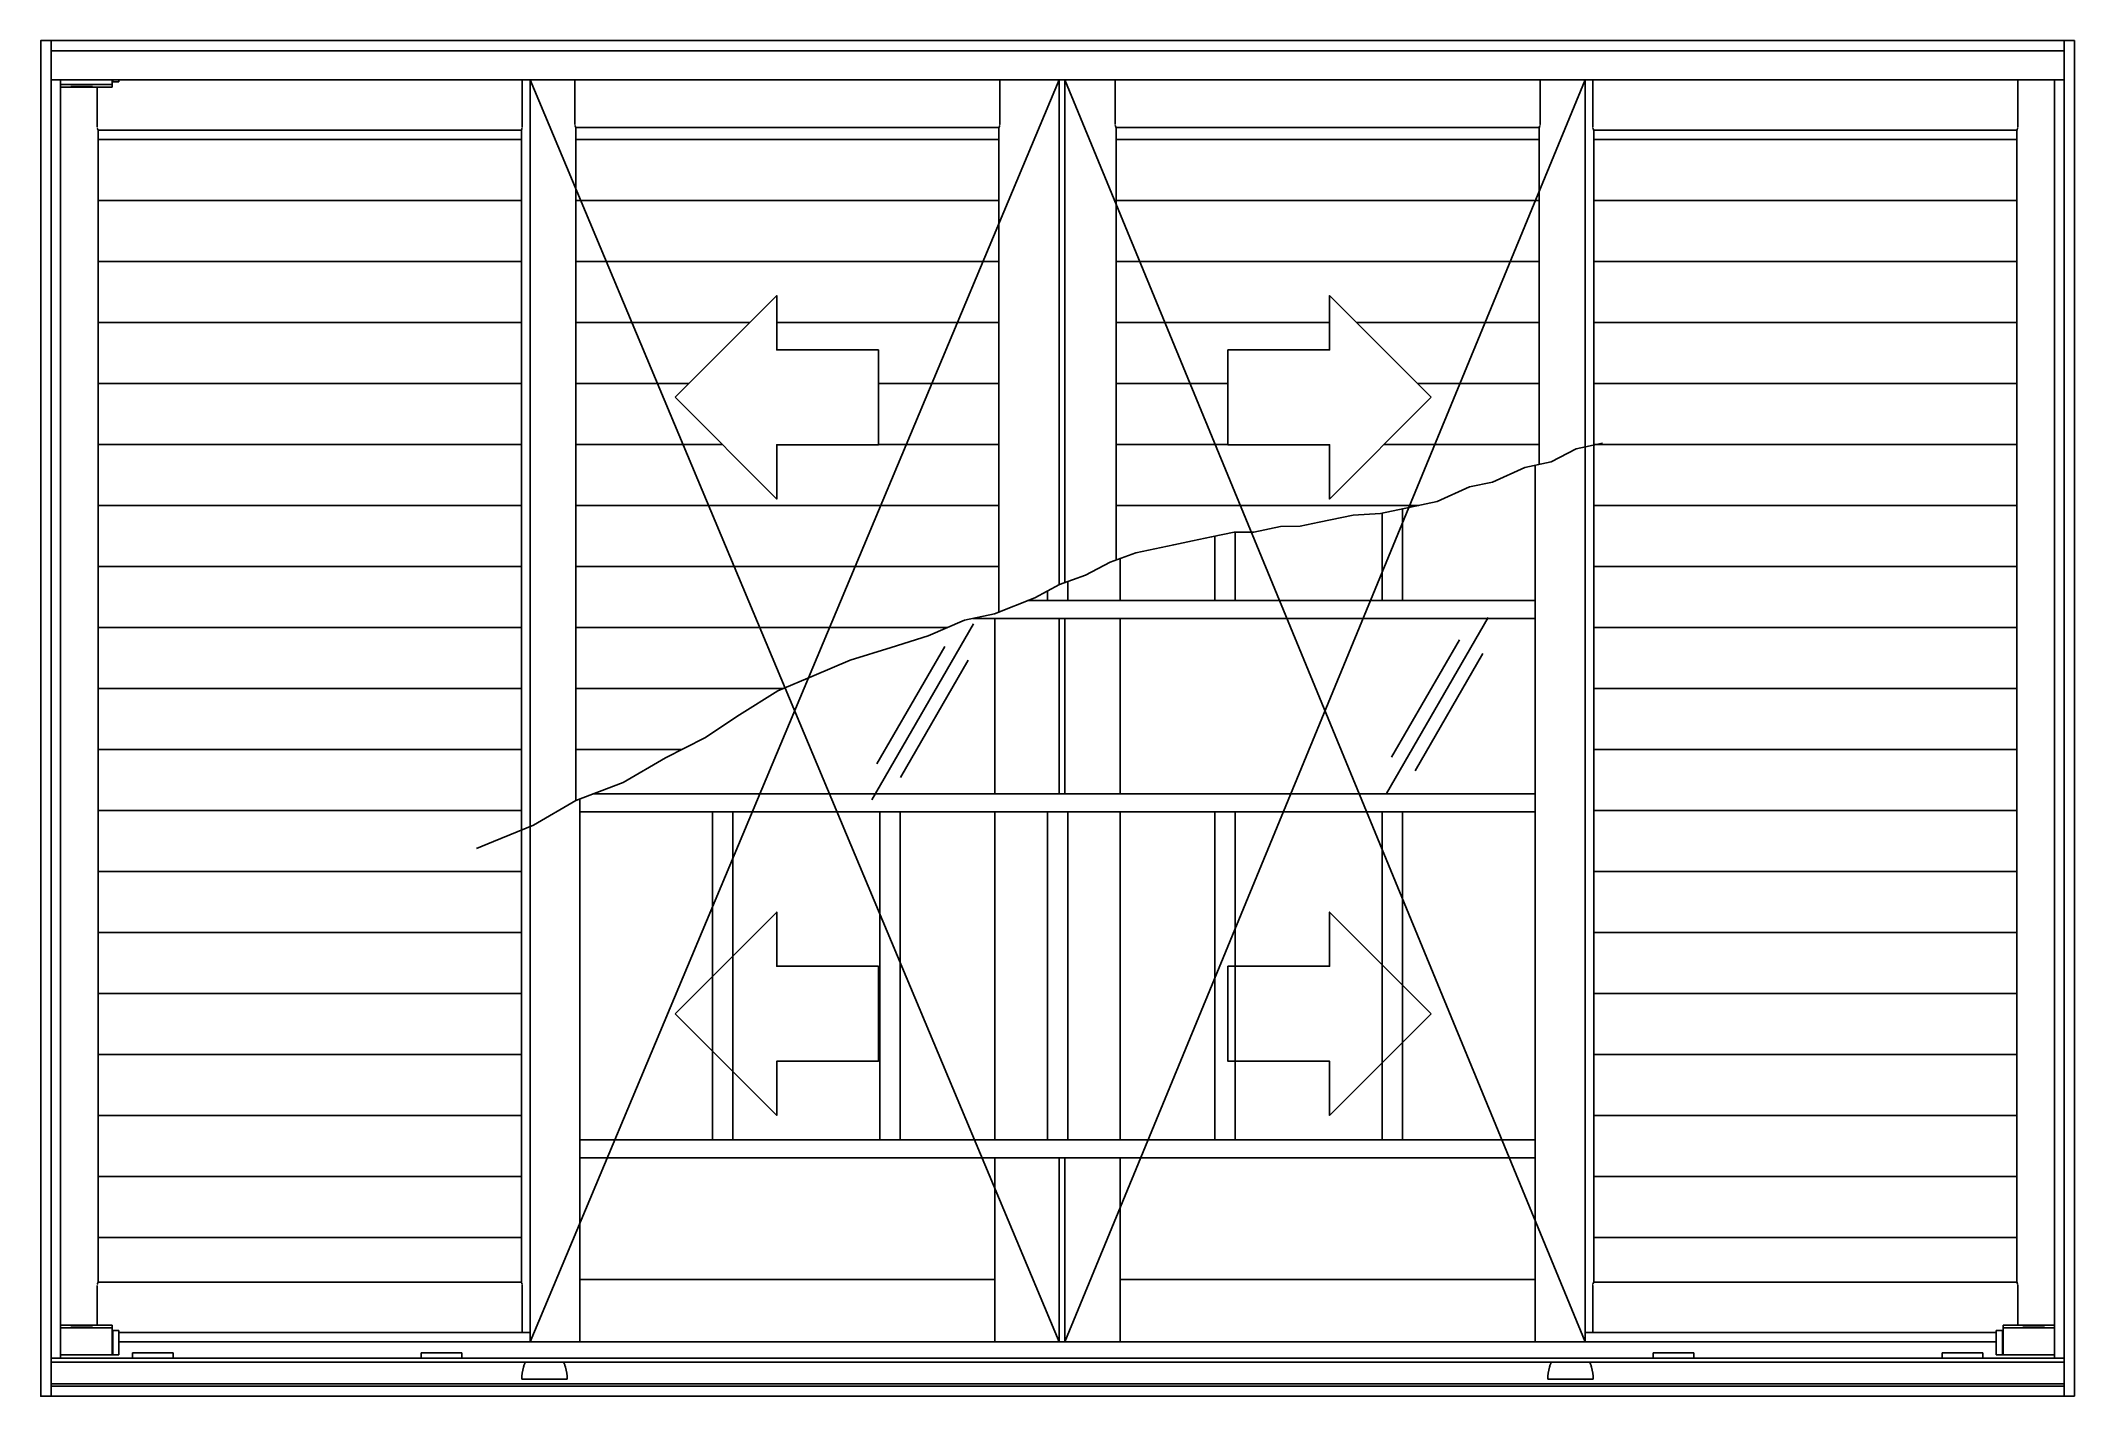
# Model space of a CAD drawing. Header units: millimetres. Extents: x 435.05 to 436.55, y 1056.16 to 1057.16.
import ezdxf

# ---------------------------------------------------------------- set-up
doc = ezdxf.new("R2010")
doc.units = ezdxf.units.MM
doc.header["$LTSCALE"] = 0.5
doc.layers.add('Gravia_Janelas', color=1, linetype='Continuous')

msp = doc.modelspace()

# ---------------------------------------------------------------- linework, layer by layer
at = {"layer": 'Gravia_Janelas'}
for p, q in [((435.0514, 1057.1553), (435.0518, 1057.1553)), ((435.0514, 1057.1553), (435.0514, 1056.1553)), ((435.0586, 1057.1553), (435.0518, 1057.1553)), ((435.0586, 1057.1553), (435.059, 1057.1553)), ((435.059, 1057.1549), (435.059, 1057.1553)), ((435.059, 1057.1553), (436.5438, 1057.1553)), ((436.5438, 1057.1553), (436.5438, 1057.1549)), ((436.5442, 1057.1553), (436.5438, 1057.1553)), ((436.5442, 1057.1553), (436.551, 1057.1553)), ((436.5514, 1057.1553), (436.551, 1057.1553)), ((436.5514, 1057.1553), (436.5514, 1056.1553)), ((435.059, 1057.1549), (435.059, 1057.1481)), ((435.059, 1057.1477), (435.059, 1057.1481)), ((435.059, 1057.1477), (436.5438, 1057.1477)), ((435.059, 1057.1477), (435.059, 1056.1629)), ((436.5438, 1057.1481), (436.5438, 1057.1549)), ((436.5438, 1057.1481), (436.5438, 1057.1477)), ((436.5438, 1057.1477), (436.5438, 1056.1629)), ((435.059, 1057.1263), (436.5438, 1057.1263)), ((435.066, 1057.1263), (435.066, 1056.1834)), ((435.104, 1057.1229), (435.104, 1057.1263)), ((435.1045, 1057.1263), (435.1045, 1057.1249)), ((435.109, 1057.1249), (435.109, 1057.1263)), ((435.4066, 1057.1263), (435.4066, 1057.092)), ((435.4123, 1056.1954), (435.4123, 1057.1263)), ((435.4123, 1057.1263), (435.8026, 1056.1954)), ((435.8026, 1057.1263), (435.4123, 1056.1954)), ((435.4454, 1057.094), (435.4454, 1057.1263)), ((435.7589, 1057.1263), (435.7589, 1057.094)), ((435.8026, 1057.1263), (435.8026, 1056.7539)), ((435.8068, 1057.1263), (435.8068, 1056.7555)), ((435.8068, 1057.1263), (436.1905, 1056.1954)), ((436.1905, 1057.1263), (435.8068, 1056.1954)), ((435.8439, 1057.094), (435.8439, 1057.1263)), ((436.1574, 1057.1263), (436.1574, 1057.094)), ((436.1905, 1057.1263), (436.1905, 1056.1954)), ((436.1962, 1057.1263), (436.1962, 1057.092)), ((436.5097, 1057.1263), (436.5097, 1057.092)), ((436.5368, 1056.1834), (436.5368, 1057.1263)), ((435.066, 1057.1229), (435.104, 1057.1229)), ((435.066, 1057.1209), (435.0735, 1057.1209)), ((435.0735, 1057.1214), (435.0895, 1057.1214)), ((435.0735, 1057.1209), (435.0735, 1057.1214)), ((435.0895, 1057.1214), (435.0735, 1057.1214)), ((435.0735, 1057.1214), (435.0735, 1057.1209)), ((435.0895, 1057.1209), (435.0735, 1057.1209)), ((435.0895, 1057.1214), (435.0895, 1057.1209)), ((435.0895, 1057.1214), (435.0895, 1057.1209)), ((435.0895, 1057.1209), (435.104, 1057.1209)), ((435.0931, 1057.092), (435.0931, 1057.1209)), ((435.104, 1057.1249), (435.1045, 1057.1249)), ((435.104, 1057.1209), (435.104, 1057.1229)), ((435.1045, 1057.1249), (435.107, 1057.1249)), ((435.109, 1057.1249), (435.107, 1057.1249)), ((435.0937, 1057.0892), (435.0938, 1057.0892)), ((435.0938, 1056.2395), (435.0938, 1057.0892)), ((435.0938, 1057.0892), (435.4059, 1057.0892)), ((435.0938, 1057.0825), (435.4059, 1057.0825)), ((435.4059, 1057.0892), (435.4059, 1057.0892)), ((435.4059, 1056.2395), (435.4059, 1057.0892)), ((435.446, 1057.0912), (435.4461, 1057.0912)), ((435.4461, 1056.5949), (435.4461, 1057.0912)), ((435.7582, 1057.0912), (435.4461, 1057.0912)), ((435.4461, 1057.0825), (435.7582, 1057.0825)), ((435.7582, 1057.0912), (435.7582, 1057.0912)), ((435.7582, 1057.0912), (435.7582, 1056.7337)), ((435.8445, 1057.0912), (435.8446, 1057.0912)), ((435.8446, 1057.0912), (435.8446, 1056.7722)), ((436.1567, 1057.0912), (435.8446, 1057.0912)), ((435.8446, 1057.0825), (436.1567, 1057.0825)), ((436.1567, 1057.0912), (436.1567, 1056.8427)), ((436.1567, 1057.0912), (436.1567, 1057.0912)), ((436.1969, 1057.0892), (436.1968, 1057.0892)), ((436.509, 1057.0892), (436.1969, 1057.0892)), ((436.1969, 1056.2395), (436.1969, 1057.0892)), ((436.1969, 1057.0825), (436.509, 1057.0825)), ((436.509, 1056.2395), (436.509, 1057.0892)), ((436.509, 1057.0892), (436.509, 1057.0892)), ((435.0938, 1057.0375), (435.4059, 1057.0375)), ((435.4461, 1057.0375), (435.7582, 1057.0375)), ((435.8446, 1057.0375), (436.1567, 1057.0375)), ((436.1969, 1057.0375), (436.509, 1057.0375)), ((435.0938, 1056.9925), (435.4059, 1056.9925)), ((435.4461, 1056.9925), (435.7582, 1056.9925)), ((435.8446, 1056.9925), (436.1567, 1056.9925)), ((436.1969, 1056.9925), (436.509, 1056.9925)), ((435.0938, 1056.9475), (435.4059, 1056.9475)), ((435.4461, 1056.9475), (435.5745, 1056.9475)), ((435.5943, 1056.9475), (435.7582, 1056.9475)), ((435.8446, 1056.9475), (436.0021, 1056.9475)), ((436.0218, 1056.9475), (436.1567, 1056.9475)), ((436.1969, 1056.9475), (436.509, 1056.9475)), ((435.0938, 1056.9025), (435.4059, 1056.9025)), ((435.4461, 1056.9025), (435.5295, 1056.9025)), ((435.6693, 1056.9025), (435.7582, 1056.9025)), ((435.8446, 1056.9025), (435.9271, 1056.9025)), ((436.0668, 1056.9025), (436.1567, 1056.9025)), ((436.1969, 1056.9025), (436.509, 1056.9025)), ((435.0938, 1056.8575), (435.4059, 1056.8575)), ((435.4461, 1056.8575), (435.554, 1056.8575)), ((435.6693, 1056.8575), (435.7582, 1056.8575)), ((435.8446, 1056.8575), (435.9271, 1056.8575)), ((436.0423, 1056.8575), (436.1567, 1056.8575)), ((436.1969, 1056.8575), (436.509, 1056.8575)), ((436.1537, 1056.8421), (436.1537, 1056.2415)), ((435.0938, 1056.8125), (435.4059, 1056.8125)), ((435.4461, 1056.8125), (435.7582, 1056.8125)), ((435.8446, 1056.8125), (436.068, 1056.8125)), ((436.1969, 1056.8125), (436.509, 1056.8125)), ((436.0409, 1056.7423), (436.0409, 1056.8068)), ((436.0559, 1056.81), (436.0559, 1056.7423)), ((435.9174, 1056.7423), (435.9174, 1056.7897)), ((435.9324, 1056.7927), (435.9324, 1056.7423)), ((435.0938, 1056.7675), (435.4059, 1056.7675)), ((435.4461, 1056.7675), (435.7582, 1056.7675)), ((435.8476, 1056.7733), (435.8476, 1056.7423)), ((436.1969, 1056.7675), (436.509, 1056.7675)), ((435.8089, 1056.7562), (435.8089, 1056.7423)), ((436.1537, 1056.7423), (435.7793, 1056.7423)), ((435.7939, 1056.7423), (435.7939, 1056.7493)), ((435.0938, 1056.7225), (435.4059, 1056.7225)), ((435.4461, 1056.7225), (435.7205, 1056.7225)), ((435.6644, 1056.5952), (435.7394, 1056.7251)), ((436.1537, 1056.7291), (435.7392, 1056.7291)), ((435.7552, 1056.5996), (435.7552, 1056.7291)), ((435.8026, 1056.7291), (435.8026, 1056.6541)), ((435.8068, 1056.7291), (435.8068, 1056.6548)), ((435.8476, 1056.7291), (435.8476, 1056.5996)), ((436.044, 1056.6), (436.119, 1056.7299)), ((436.1969, 1056.7225), (436.509, 1056.7225)), ((435.6682, 1056.6218), (435.7182, 1056.7084)), ((436.0478, 1056.6267), (436.0978, 1056.7133)), ((435.6855, 1056.6118), (435.7355, 1056.6984)), ((436.0651, 1056.6167), (436.1151, 1056.7033)), ((435.0938, 1056.6775), (435.4059, 1056.6775)), ((435.4461, 1056.6775), (435.5995, 1056.6775)), ((436.1969, 1056.6775), (436.509, 1056.6775)), ((435.8026, 1056.5996), (435.8026, 1056.6541)), ((435.8068, 1056.6548), (435.8068, 1056.5996)), ((435.0938, 1056.6325), (435.4059, 1056.6325)), ((435.4461, 1056.6325), (435.5246, 1056.6325)), ((436.1969, 1056.6325), (436.509, 1056.6325)), ((435.0938, 1056.5875), (435.4059, 1056.5875)), ((435.4491, 1056.2415), (435.4491, 1056.596)), ((435.4491, 1056.5864), (436.1537, 1056.5864)), ((435.4587, 1056.5996), (436.1537, 1056.5996)), ((435.5469, 1056.3444), (435.5469, 1056.5864)), ((435.5619, 1056.5864), (435.5619, 1056.3444)), ((435.6704, 1056.3444), (435.6704, 1056.5864)), ((435.6854, 1056.5864), (435.6854, 1056.3444)), ((435.7552, 1056.3444), (435.7552, 1056.5864)), ((435.7939, 1056.3444), (435.7939, 1056.5864)), ((435.8089, 1056.5864), (435.8089, 1056.3444)), ((435.8476, 1056.5864), (435.8476, 1056.3444)), ((435.9174, 1056.3444), (435.9174, 1056.5864)), ((435.9324, 1056.5864), (435.9324, 1056.3444)), ((436.0409, 1056.3444), (436.0409, 1056.5864)), ((436.0559, 1056.5864), (436.0559, 1056.3444)), ((436.1969, 1056.5875), (436.509, 1056.5875)), ((435.0938, 1056.5425), (435.4059, 1056.5425)), ((436.1969, 1056.5425), (436.509, 1056.5425)), ((435.0938, 1056.4975), (435.4059, 1056.4975)), ((436.1969, 1056.4975), (436.509, 1056.4975)), ((435.0938, 1056.4525), (435.4059, 1056.4525)), ((436.1969, 1056.4525), (436.509, 1056.4525)), ((435.0938, 1056.4075), (435.4059, 1056.4075)), ((436.1969, 1056.4075), (436.509, 1056.4075)), ((435.0938, 1056.3625), (435.4059, 1056.3625)), ((436.1969, 1056.3625), (436.509, 1056.3625)), ((436.1537, 1056.3444), (435.4491, 1056.3444)), ((436.1537, 1056.3312), (435.4491, 1056.3312)), ((435.7552, 1056.2415), (435.7552, 1056.3312)), ((435.8026, 1056.1954), (435.8026, 1056.3312)), ((435.8068, 1056.3312), (435.8068, 1056.1954)), ((435.8476, 1056.3312), (435.8476, 1056.2415)), ((435.0938, 1056.3175), (435.4059, 1056.3175)), ((436.1969, 1056.3175), (436.509, 1056.3175)), ((435.0938, 1056.2725), (435.4059, 1056.2725)), ((436.1969, 1056.2725), (436.509, 1056.2725)), ((435.4491, 1056.2412), (435.4491, 1056.2415)), ((435.4491, 1056.2415), (435.7552, 1056.2415)), ((435.4491, 1056.2412), (435.4491, 1056.2311)), ((435.7552, 1056.2415), (435.7552, 1056.2412)), ((435.7552, 1056.2311), (435.7552, 1056.2412)), ((435.8476, 1056.2412), (435.8476, 1056.2415)), ((435.8476, 1056.2415), (436.1537, 1056.2415)), ((435.8476, 1056.2412), (435.8476, 1056.2311)), ((436.1537, 1056.2415), (436.1537, 1056.2412)), ((436.1537, 1056.2311), (436.1537, 1056.2412)), ((435.0931, 1056.2078), (435.0931, 1056.2367)), ((435.0938, 1056.2395), (435.0937, 1056.2395)), ((435.0938, 1056.2395), (435.4059, 1056.2395)), ((435.4059, 1056.2395), (435.4059, 1056.2395)), ((435.4066, 1056.2367), (435.4066, 1056.2024)), ((435.4491, 1056.2305), (435.4491, 1056.2311)), ((435.4491, 1056.1954), (435.4491, 1056.2305)), ((435.7552, 1056.2311), (435.7552, 1056.2305)), ((435.7552, 1056.1954), (435.7552, 1056.2305)), ((435.8476, 1056.2305), (435.8476, 1056.2311)), ((435.8476, 1056.2305), (435.8476, 1056.1954)), ((436.1537, 1056.2311), (436.1537, 1056.2305)), ((436.1537, 1056.2305), (436.1537, 1056.1954)), ((436.1962, 1056.2367), (436.1962, 1056.2024)), ((436.1968, 1056.2395), (436.1969, 1056.2395)), ((436.509, 1056.2395), (436.1969, 1056.2395)), ((436.509, 1056.2395), (436.509, 1056.2395)), ((436.5097, 1056.2367), (436.5097, 1056.2078)), ((435.0735, 1056.2078), (435.066, 1056.2078)), ((435.104, 1056.2058), (435.066, 1056.2058)), ((435.0735, 1056.2073), (435.0735, 1056.2078)), ((435.0735, 1056.2078), (435.0895, 1056.2078)), ((435.0735, 1056.2073), (435.0735, 1056.2078)), ((435.0895, 1056.2073), (435.0735, 1056.2073)), ((435.0735, 1056.2073), (435.0895, 1056.2073)), ((435.104, 1056.2078), (435.0895, 1056.2078)), ((435.0895, 1056.2078), (435.0895, 1056.2073)), ((435.0895, 1056.2073), (435.0895, 1056.2078)), ((435.104, 1056.2078), (435.104, 1056.2058)), ((435.104, 1056.2058), (435.104, 1056.1858)), ((435.1045, 1056.2038), (435.104, 1056.2038)), ((435.107, 1056.2038), (435.1045, 1056.2038)), ((435.1045, 1056.1858), (435.1045, 1056.2038)), ((435.107, 1056.2038), (435.109, 1056.2038)), ((435.109, 1056.1858), (435.109, 1056.2038)), ((435.109, 1056.2024), (435.4123, 1056.2024)), ((435.4102, 1056.1954), (435.109, 1056.1954)), ((435.4102, 1056.1954), (435.4123, 1056.1954)), ((435.4138, 1056.1954), (435.4123, 1056.1954)), ((435.4138, 1056.1954), (435.4433, 1056.1954)), ((435.4454, 1056.1954), (435.4433, 1056.1954)), ((435.7589, 1056.1954), (435.4454, 1056.1954)), ((435.761, 1056.1954), (435.7589, 1056.1954)), ((435.761, 1056.1954), (435.7931, 1056.1954)), ((435.7931, 1056.1954), (435.7937, 1056.1954)), ((435.796, 1056.1954), (435.7937, 1056.1954)), ((435.796, 1056.1954), (435.8014, 1056.1954)), ((435.8026, 1056.1954), (435.8014, 1056.1954)), ((435.8026, 1056.1954), (435.8064, 1056.1954)), ((435.8064, 1056.1954), (435.8068, 1056.1954)), ((435.8084, 1056.1954), (435.8068, 1056.1954)), ((435.8084, 1056.1954), (435.8418, 1056.1954)), ((435.8439, 1056.1954), (435.8418, 1056.1954)), ((436.1574, 1056.1954), (435.8439, 1056.1954)), ((436.1595, 1056.1954), (436.1574, 1056.1954)), ((436.1595, 1056.1954), (436.1889, 1056.1954)), ((436.1905, 1056.1954), (436.1889, 1056.1954)), ((436.1905, 1056.2024), (436.4938, 1056.2024)), ((436.1905, 1056.1954), (436.1926, 1056.1954)), ((436.4938, 1056.1954), (436.1926, 1056.1954)), ((436.4938, 1056.2038), (436.4938, 1056.1858)), ((436.4938, 1056.2038), (436.4958, 1056.2038)), ((436.4983, 1056.2038), (436.4958, 1056.2038)), ((436.4988, 1056.2038), (436.4983, 1056.2038)), ((436.4983, 1056.1858), (436.4983, 1056.2038)), ((436.4988, 1056.2078), (436.4988, 1056.2058)), ((436.5133, 1056.2078), (436.4988, 1056.2078)), ((436.4988, 1056.2058), (436.4988, 1056.1858)), ((436.5368, 1056.2058), (436.4988, 1056.2058)), ((436.5133, 1056.2073), (436.5133, 1056.2078)), ((436.5133, 1056.2078), (436.5293, 1056.2078)), ((436.5133, 1056.2073), (436.5133, 1056.2078)), ((436.5293, 1056.2073), (436.5133, 1056.2073)), ((436.5133, 1056.2073), (436.5293, 1056.2073)), ((436.5368, 1056.2078), (436.5293, 1056.2078)), ((436.5293, 1056.2078), (436.5293, 1056.2073)), ((436.5293, 1056.2073), (436.5293, 1056.2078)), ((435.059, 1056.1834), (435.0594, 1056.1834)), ((435.059, 1056.1804), (436.5438, 1056.1804)), ((435.0594, 1056.1834), (435.0654, 1056.1834)), ((435.066, 1056.1834), (435.0654, 1056.1834)), ((435.104, 1056.1858), (435.066, 1056.1858)), ((436.5368, 1056.1834), (435.066, 1056.1834)), ((435.104, 1056.1858), (435.1045, 1056.1858)), ((435.1045, 1056.1858), (435.107, 1056.1858)), ((435.109, 1056.1858), (435.107, 1056.1858)), ((435.119, 1056.1838), (435.119, 1056.1874)), ((435.119, 1056.1874), (435.149, 1056.1874)), ((435.119, 1056.1834), (435.119, 1056.1838)), ((435.149, 1056.1874), (435.149, 1056.1838)), ((435.149, 1056.1838), (435.149, 1056.1834)), ((435.332, 1056.1838), (435.332, 1056.1874)), ((435.332, 1056.1874), (435.362, 1056.1874)), ((435.332, 1056.1834), (435.332, 1056.1838)), ((435.362, 1056.1874), (435.362, 1056.1838)), ((435.362, 1056.1838), (435.362, 1056.1834)), ((436.2408, 1056.1838), (436.2408, 1056.1874)), ((436.2408, 1056.1874), (436.2708, 1056.1874)), ((436.2408, 1056.1834), (436.2408, 1056.1838)), ((436.2708, 1056.1874), (436.2708, 1056.1838)), ((436.2708, 1056.1838), (436.2708, 1056.1834)), ((436.4538, 1056.1838), (436.4538, 1056.1874)), ((436.4538, 1056.1874), (436.4838, 1056.1874)), ((436.4538, 1056.1834), (436.4538, 1056.1838)), ((436.4838, 1056.1874), (436.4838, 1056.1838)), ((436.4838, 1056.1838), (436.4838, 1056.1834)), ((436.4958, 1056.1858), (436.4938, 1056.1858)), ((436.4958, 1056.1858), (436.4983, 1056.1858)), ((436.4983, 1056.1858), (436.4988, 1056.1858)), ((436.5368, 1056.1858), (436.4988, 1056.1858)), ((436.5368, 1056.1834), (436.5374, 1056.1834)), ((436.5434, 1056.1834), (436.5374, 1056.1834)), ((436.5438, 1056.1834), (436.5434, 1056.1834)), ((435.4076, 1056.1679), (435.4062, 1056.1679)), ((435.4076, 1056.1679), (435.4088, 1056.1679)), ((435.4372, 1056.1679), (435.4088, 1056.1679)), ((435.4372, 1056.1679), (435.4384, 1056.1679)), ((435.4397, 1056.1679), (435.4384, 1056.1679)), ((436.1644, 1056.1679), (436.163, 1056.1679)), ((436.1644, 1056.1679), (436.1656, 1056.1679)), ((436.194, 1056.1679), (436.1656, 1056.1679)), ((436.194, 1056.1679), (436.1952, 1056.1679)), ((436.1965, 1056.1679), (436.1952, 1056.1679)), ((435.0518, 1056.1553), (435.0514, 1056.1553)), ((435.0518, 1056.1553), (435.0586, 1056.1553)), ((435.059, 1056.1553), (435.0586, 1056.1553)), ((436.5438, 1056.1644), (435.059, 1056.1644)), ((435.059, 1056.1625), (435.059, 1056.1629)), ((436.5438, 1056.1629), (435.059, 1056.1629)), ((435.059, 1056.1625), (435.059, 1056.1557)), ((435.059, 1056.1553), (435.059, 1056.1557)), ((436.5438, 1056.1553), (435.059, 1056.1553)), ((436.5438, 1056.1629), (436.5438, 1056.1625)), ((436.5438, 1056.1557), (436.5438, 1056.1625)), ((436.5438, 1056.1557), (436.5438, 1056.1553)), ((436.5438, 1056.1553), (436.5442, 1056.1553)), ((436.551, 1056.1553), (436.5442, 1056.1553)), ((436.551, 1056.1553), (436.5514, 1056.1553))]:
    msp.add_line(p, q, dxfattribs=at)
at = {"layer": 'Gravia_Janelas', "color": 2}
msp.add_lwpolyline([(436.5514, 1056.1553), (435.0514, 1056.1553), (435.0514, 1057.1553), (436.5514, 1057.1553)], close=True, dxfattribs=at)
at = {"layer": 'Gravia_Janelas', "flags": 128}
for points in [[(435.0931, 1057.0915), (435.0931, 1057.0916), (435.0931, 1057.0916), (435.0931, 1057.0916), (435.0931, 1057.0916), (435.0931, 1057.0916), (435.0931, 1057.0917), (435.0931, 1057.0917), (435.0931, 1057.0917), (435.0931, 1057.0917), (435.0931, 1057.0917), (435.0931, 1057.0917), (435.0931, 1057.0918), (435.0931, 1057.0918), (435.0931, 1057.0918), (435.0931, 1057.0918), (435.0931, 1057.0918), (435.0931, 1057.0919), (435.0931, 1057.0919), (435.0931, 1057.0919), (435.0931, 1057.0919), (435.0931, 1057.0919), (435.0931, 1057.092), (435.0931, 1057.092), (435.0931, 1057.092)], [(435.0934, 1057.0902), (435.0934, 1057.0902), (435.0934, 1057.0902), (435.0933, 1057.0902), (435.0933, 1057.0903), (435.0933, 1057.0903), (435.0933, 1057.0903), (435.0933, 1057.0903), (435.0933, 1057.0903), (435.0933, 1057.0904), (435.0933, 1057.0904), (435.0933, 1057.0904), (435.0933, 1057.0904), (435.0932, 1057.0904), (435.0932, 1057.0905), (435.0932, 1057.0905), (435.0932, 1057.0905), (435.0932, 1057.0905), (435.0932, 1057.0905), (435.0932, 1057.0906), (435.0932, 1057.0906), (435.0931, 1057.0906), (435.0931, 1057.0906), (435.0931, 1057.0906), (435.0931, 1057.0906)], [(435.0937, 1057.0892), (435.0937, 1057.0892), (435.0937, 1057.0892), (435.0937, 1057.0893), (435.0937, 1057.0893), (435.0937, 1057.0893), (435.0936, 1057.0894), (435.0936, 1057.0894), (435.0936, 1057.0895), (435.0936, 1057.0895), (435.0936, 1057.0895), (435.0936, 1057.0896), (435.0936, 1057.0896), (435.0935, 1057.0897), (435.0935, 1057.0897), (435.0935, 1057.0897), (435.0935, 1057.0898), (435.0935, 1057.0898), (435.0935, 1057.0899), (435.0935, 1057.0899), (435.0934, 1057.09), (435.0934, 1057.09), (435.0934, 1057.0901), (435.0934, 1057.0901), (435.0934, 1057.0902)], [(435.4063, 1057.0902), (435.4062, 1057.0901), (435.4062, 1057.0901), (435.4062, 1057.09), (435.4062, 1057.09), (435.4062, 1057.0899), (435.4062, 1057.0899), (435.4062, 1057.0898), (435.4061, 1057.0898), (435.4061, 1057.0897), (435.4061, 1057.0897), (435.4061, 1057.0897), (435.4061, 1057.0896), (435.4061, 1057.0896), (435.406, 1057.0895), (435.406, 1057.0895), (435.406, 1057.0895), (435.406, 1057.0894), (435.406, 1057.0894), (435.406, 1057.0893), (435.406, 1057.0893), (435.406, 1057.0893), (435.4059, 1057.0892), (435.4059, 1057.0892), (435.4059, 1057.0892)], [(435.4065, 1057.0906), (435.4065, 1057.0906), (435.4065, 1057.0906), (435.4065, 1057.0906), (435.4065, 1057.0906), (435.4065, 1057.0906), (435.4064, 1057.0905), (435.4064, 1057.0905), (435.4064, 1057.0905), (435.4064, 1057.0905), (435.4064, 1057.0905), (435.4064, 1057.0904), (435.4064, 1057.0904), (435.4064, 1057.0904), (435.4064, 1057.0904), (435.4063, 1057.0904), (435.4063, 1057.0903), (435.4063, 1057.0903), (435.4063, 1057.0903), (435.4063, 1057.0903), (435.4063, 1057.0903), (435.4063, 1057.0902), (435.4063, 1057.0902), (435.4063, 1057.0902), (435.4063, 1057.0902)], [(435.4066, 1057.092), (435.4066, 1057.092), (435.4066, 1057.092), (435.4066, 1057.0919), (435.4066, 1057.0919), (435.4066, 1057.0919), (435.4066, 1057.0919), (435.4066, 1057.0919), (435.4066, 1057.0918), (435.4066, 1057.0918), (435.4066, 1057.0918), (435.4066, 1057.0918), (435.4066, 1057.0918), (435.4066, 1057.0917), (435.4066, 1057.0917), (435.4066, 1057.0917), (435.4066, 1057.0917), (435.4066, 1057.0917), (435.4066, 1057.0917), (435.4066, 1057.0916), (435.4066, 1057.0916), (435.4065, 1057.0916), (435.4065, 1057.0916), (435.4065, 1057.0916), (435.4065, 1057.0915)], [(435.4454, 1057.0935), (435.4454, 1057.0936), (435.4454, 1057.0936), (435.4454, 1057.0936), (435.4454, 1057.0936), (435.4454, 1057.0936), (435.4454, 1057.0937), (435.4454, 1057.0937), (435.4454, 1057.0937), (435.4454, 1057.0937), (435.4454, 1057.0937), (435.4454, 1057.0937), (435.4454, 1057.0938), (435.4454, 1057.0938), (435.4454, 1057.0938), (435.4454, 1057.0938), (435.4454, 1057.0938), (435.4454, 1057.0939), (435.4454, 1057.0939), (435.4454, 1057.0939), (435.4454, 1057.0939), (435.4454, 1057.0939), (435.4454, 1057.094), (435.4454, 1057.094), (435.4454, 1057.094)], [(435.4457, 1057.0922), (435.4457, 1057.0922), (435.4457, 1057.0922), (435.4456, 1057.0922), (435.4456, 1057.0923), (435.4456, 1057.0923), (435.4456, 1057.0923), (435.4456, 1057.0923), (435.4456, 1057.0923), (435.4456, 1057.0924), (435.4456, 1057.0924), (435.4456, 1057.0924), (435.4456, 1057.0924), (435.4455, 1057.0924), (435.4455, 1057.0925), (435.4455, 1057.0925), (435.4455, 1057.0925), (435.4455, 1057.0925), (435.4455, 1057.0925), (435.4455, 1057.0926), (435.4455, 1057.0926), (435.4454, 1057.0926), (435.4454, 1057.0926), (435.4454, 1057.0926), (435.4454, 1057.0926)], [(435.446, 1057.0912), (435.446, 1057.0912), (435.446, 1057.0912), (435.446, 1057.0913), (435.446, 1057.0913), (435.446, 1057.0913), (435.4459, 1057.0914), (435.4459, 1057.0914), (435.4459, 1057.0915), (435.4459, 1057.0915), (435.4459, 1057.0915), (435.4459, 1057.0916), (435.4459, 1057.0916), (435.4458, 1057.0917), (435.4458, 1057.0917), (435.4458, 1057.0917), (435.4458, 1057.0918), (435.4458, 1057.0918), (435.4458, 1057.0919), (435.4458, 1057.0919), (435.4457, 1057.092), (435.4457, 1057.092), (435.4457, 1057.0921), (435.4457, 1057.0921), (435.4457, 1057.0922)], [(435.7586, 1057.0922), (435.7585, 1057.0921), (435.7585, 1057.0921), (435.7585, 1057.092), (435.7585, 1057.092), (435.7585, 1057.0919), (435.7585, 1057.0919), (435.7585, 1057.0918), (435.7584, 1057.0918), (435.7584, 1057.0917), (435.7584, 1057.0917), (435.7584, 1057.0917), (435.7584, 1057.0916), (435.7584, 1057.0916), (435.7583, 1057.0915), (435.7583, 1057.0915), (435.7583, 1057.0915), (435.7583, 1057.0914), (435.7583, 1057.0914), (435.7583, 1057.0913), (435.7583, 1057.0913), (435.7583, 1057.0913), (435.7582, 1057.0912), (435.7582, 1057.0912), (435.7582, 1057.0912)], [(435.7588, 1057.0926), (435.7588, 1057.0926), (435.7588, 1057.0926), (435.7588, 1057.0926), (435.7588, 1057.0926), (435.7588, 1057.0926), (435.7587, 1057.0925), (435.7587, 1057.0925), (435.7587, 1057.0925), (435.7587, 1057.0925), (435.7587, 1057.0925), (435.7587, 1057.0924), (435.7587, 1057.0924), (435.7587, 1057.0924), (435.7587, 1057.0924), (435.7586, 1057.0924), (435.7586, 1057.0923), (435.7586, 1057.0923), (435.7586, 1057.0923), (435.7586, 1057.0923), (435.7586, 1057.0923), (435.7586, 1057.0922), (435.7586, 1057.0922), (435.7586, 1057.0922), (435.7586, 1057.0922)], [(435.7589, 1057.094), (435.7589, 1057.094), (435.7589, 1057.094), (435.7589, 1057.0939), (435.7589, 1057.0939), (435.7589, 1057.0939), (435.7589, 1057.0939), (435.7589, 1057.0939), (435.7589, 1057.0938), (435.7589, 1057.0938), (435.7589, 1057.0938), (435.7589, 1057.0938), (435.7589, 1057.0938), (435.7589, 1057.0937), (435.7589, 1057.0937), (435.7589, 1057.0937), (435.7589, 1057.0937), (435.7589, 1057.0937), (435.7589, 1057.0937), (435.7589, 1057.0936), (435.7589, 1057.0936), (435.7588, 1057.0936), (435.7588, 1057.0936), (435.7588, 1057.0936), (435.7588, 1057.0935)], [(435.8439, 1057.0935), (435.8439, 1057.0936), (435.8439, 1057.0936), (435.8439, 1057.0936), (435.8439, 1057.0936), (435.8439, 1057.0936), (435.8439, 1057.0937), (435.8439, 1057.0937), (435.8439, 1057.0937), (435.8439, 1057.0937), (435.8439, 1057.0937), (435.8439, 1057.0937), (435.8439, 1057.0938), (435.8439, 1057.0938), (435.8439, 1057.0938), (435.8439, 1057.0938), (435.8439, 1057.0938), (435.8439, 1057.0939), (435.8439, 1057.0939), (435.8439, 1057.0939), (435.8439, 1057.0939), (435.8439, 1057.0939), (435.8439, 1057.094), (435.8439, 1057.094), (435.8439, 1057.094)], [(435.8442, 1057.0922), (435.8442, 1057.0922), (435.8442, 1057.0922), (435.8441, 1057.0922), (435.8441, 1057.0923), (435.8441, 1057.0923), (435.8441, 1057.0923), (435.8441, 1057.0923), (435.8441, 1057.0923), (435.8441, 1057.0924), (435.8441, 1057.0924), (435.8441, 1057.0924), (435.8441, 1057.0924), (435.8441, 1057.0924), (435.844, 1057.0925), (435.844, 1057.0925), (435.844, 1057.0925), (435.844, 1057.0925), (435.844, 1057.0925), (435.844, 1057.0926), (435.844, 1057.0926), (435.8439, 1057.0926), (435.8439, 1057.0926), (435.8439, 1057.0926), (435.8439, 1057.0926)], [(435.8445, 1057.0912), (435.8445, 1057.0912), (435.8445, 1057.0912), (435.8445, 1057.0913), (435.8445, 1057.0913), (435.8445, 1057.0913), (435.8444, 1057.0914), (435.8444, 1057.0914), (435.8444, 1057.0915), (435.8444, 1057.0915), (435.8444, 1057.0915), (435.8444, 1057.0916), (435.8444, 1057.0916), (435.8443, 1057.0917), (435.8443, 1057.0917), (435.8443, 1057.0917), (435.8443, 1057.0918), (435.8443, 1057.0918), (435.8443, 1057.0919), (435.8443, 1057.0919), (435.8442, 1057.092), (435.8442, 1057.092), (435.8442, 1057.0921), (435.8442, 1057.0921), (435.8442, 1057.0922)], [(436.1571, 1057.0922), (436.157, 1057.0921), (436.157, 1057.0921), (436.157, 1057.092), (436.157, 1057.092), (436.157, 1057.0919), (436.157, 1057.0919), (436.157, 1057.0918), (436.1569, 1057.0918), (436.1569, 1057.0917), (436.1569, 1057.0917), (436.1569, 1057.0917), (436.1569, 1057.0916), (436.1569, 1057.0916), (436.1568, 1057.0915), (436.1568, 1057.0915), (436.1568, 1057.0915), (436.1568, 1057.0914), (436.1568, 1057.0914), (436.1568, 1057.0913), (436.1568, 1057.0913), (436.1568, 1057.0913), (436.1567, 1057.0912), (436.1567, 1057.0912), (436.1567, 1057.0912)], [(436.1573, 1057.0926), (436.1573, 1057.0926), (436.1573, 1057.0926), (436.1573, 1057.0926), (436.1573, 1057.0926), (436.1573, 1057.0926), (436.1572, 1057.0925), (436.1572, 1057.0925), (436.1572, 1057.0925), (436.1572, 1057.0925), (436.1572, 1057.0925), (436.1572, 1057.0924), (436.1572, 1057.0924), (436.1572, 1057.0924), (436.1572, 1057.0924), (436.1571, 1057.0924), (436.1571, 1057.0923), (436.1571, 1057.0923), (436.1571, 1057.0923), (436.1571, 1057.0923), (436.1571, 1057.0923), (436.1571, 1057.0922), (436.1571, 1057.0922), (436.1571, 1057.0922), (436.1571, 1057.0922)], [(436.1574, 1057.094), (436.1574, 1057.094), (436.1574, 1057.094), (436.1574, 1057.0939), (436.1574, 1057.0939), (436.1574, 1057.0939), (436.1574, 1057.0939), (436.1574, 1057.0939), (436.1574, 1057.0938), (436.1574, 1057.0938), (436.1574, 1057.0938), (436.1574, 1057.0938), (436.1574, 1057.0938), (436.1574, 1057.0937), (436.1574, 1057.0937), (436.1574, 1057.0937), (436.1574, 1057.0937), (436.1574, 1057.0937), (436.1574, 1057.0937), (436.1574, 1057.0936), (436.1574, 1057.0936), (436.1573, 1057.0936), (436.1573, 1057.0936), (436.1573, 1057.0936), (436.1573, 1057.0935)], [(436.1962, 1057.092), (436.1962, 1057.092), (436.1962, 1057.092), (436.1962, 1057.0919), (436.1962, 1057.0919), (436.1962, 1057.0919), (436.1962, 1057.0919), (436.1962, 1057.0919), (436.1962, 1057.0918), (436.1962, 1057.0918), (436.1962, 1057.0918), (436.1962, 1057.0918), (436.1962, 1057.0918), (436.1962, 1057.0917), (436.1962, 1057.0917), (436.1962, 1057.0917), (436.1962, 1057.0917), (436.1962, 1057.0917), (436.1962, 1057.0917), (436.1962, 1057.0916), (436.1962, 1057.0916), (436.1962, 1057.0916), (436.1962, 1057.0916), (436.1962, 1057.0916), (436.1962, 1057.0915)], [(436.1962, 1057.0906), (436.1962, 1057.0906), (436.1962, 1057.0906), (436.1962, 1057.0906), (436.1963, 1057.0906), (436.1963, 1057.0906), (436.1963, 1057.0905), (436.1963, 1057.0905), (436.1963, 1057.0905), (436.1963, 1057.0905), (436.1963, 1057.0905), (436.1963, 1057.0904), (436.1964, 1057.0904), (436.1964, 1057.0904), (436.1964, 1057.0904), (436.1964, 1057.0904), (436.1964, 1057.0903), (436.1964, 1057.0903), (436.1964, 1057.0903), (436.1964, 1057.0903), (436.1964, 1057.0903), (436.1964, 1057.0902), (436.1965, 1057.0902), (436.1965, 1057.0902), (436.1965, 1057.0902)], [(436.1965, 1057.0902), (436.1965, 1057.0901), (436.1965, 1057.0901), (436.1965, 1057.09), (436.1965, 1057.09), (436.1966, 1057.0899), (436.1966, 1057.0899), (436.1966, 1057.0898), (436.1966, 1057.0898), (436.1966, 1057.0897), (436.1966, 1057.0897), (436.1966, 1057.0897), (436.1967, 1057.0896), (436.1967, 1057.0896), (436.1967, 1057.0895), (436.1967, 1057.0895), (436.1967, 1057.0895), (436.1967, 1057.0894), (436.1967, 1057.0894), (436.1968, 1057.0893), (436.1968, 1057.0893), (436.1968, 1057.0893), (436.1968, 1057.0892), (436.1968, 1057.0892), (436.1968, 1057.0892)], [(436.5094, 1057.0902), (436.5093, 1057.0901), (436.5093, 1057.0901), (436.5093, 1057.09), (436.5093, 1057.09), (436.5093, 1057.0899), (436.5093, 1057.0899), (436.5093, 1057.0898), (436.5092, 1057.0898), (436.5092, 1057.0897), (436.5092, 1057.0897), (436.5092, 1057.0897), (436.5092, 1057.0896), (436.5092, 1057.0896), (436.5091, 1057.0895), (436.5091, 1057.0895), (436.5091, 1057.0895), (436.5091, 1057.0894), (436.5091, 1057.0894), (436.5091, 1057.0893), (436.5091, 1057.0893), (436.5091, 1057.0893), (436.509, 1057.0892), (436.509, 1057.0892), (436.509, 1057.0892)], [(436.5096, 1057.0906), (436.5096, 1057.0906), (436.5096, 1057.0906), (436.5096, 1057.0906), (436.5096, 1057.0906), (436.5096, 1057.0906), (436.5095, 1057.0905), (436.5095, 1057.0905), (436.5095, 1057.0905), (436.5095, 1057.0905), (436.5095, 1057.0905), (436.5095, 1057.0904), (436.5095, 1057.0904), (436.5095, 1057.0904), (436.5095, 1057.0904), (436.5094, 1057.0904), (436.5094, 1057.0903), (436.5094, 1057.0903), (436.5094, 1057.0903), (436.5094, 1057.0903), (436.5094, 1057.0903), (436.5094, 1057.0902), (436.5094, 1057.0902), (436.5094, 1057.0902), (436.5094, 1057.0902)], [(436.5097, 1057.092), (436.5097, 1057.092), (436.5097, 1057.092), (436.5097, 1057.0919), (436.5097, 1057.0919), (436.5097, 1057.0919), (436.5097, 1057.0919), (436.5097, 1057.0919), (436.5097, 1057.0918), (436.5097, 1057.0918), (436.5097, 1057.0918), (436.5097, 1057.0918), (436.5097, 1057.0918), (436.5097, 1057.0917), (436.5097, 1057.0917), (436.5097, 1057.0917), (436.5097, 1057.0917), (436.5097, 1057.0917), (436.5097, 1057.0917), (436.5097, 1057.0916), (436.5097, 1057.0916), (436.5096, 1057.0916), (436.5096, 1057.0916), (436.5096, 1057.0916), (436.5096, 1057.0915)], [(435.0931, 1056.238), (435.0931, 1056.238), (435.0931, 1056.2381), (435.0931, 1056.2381), (435.0932, 1056.2381), (435.0932, 1056.2381), (435.0932, 1056.2381), (435.0932, 1056.2382), (435.0932, 1056.2382), (435.0932, 1056.2382), (435.0932, 1056.2382), (435.0932, 1056.2382), (435.0933, 1056.2383), (435.0933, 1056.2383), (435.0933, 1056.2383), (435.0933, 1056.2383), (435.0933, 1056.2383), (435.0933, 1056.2384), (435.0933, 1056.2384), (435.0933, 1056.2384), (435.0933, 1056.2384), (435.0933, 1056.2384), (435.0934, 1056.2385), (435.0934, 1056.2385), (435.0934, 1056.2385)], [(435.0931, 1056.2367), (435.0931, 1056.2367), (435.0931, 1056.2367), (435.0931, 1056.2367), (435.0931, 1056.2368), (435.0931, 1056.2368), (435.0931, 1056.2368), (435.0931, 1056.2368), (435.0931, 1056.2368), (435.0931, 1056.2369), (435.0931, 1056.2369), (435.0931, 1056.2369), (435.0931, 1056.2369), (435.0931, 1056.2369), (435.0931, 1056.2369), (435.0931, 1056.237), (435.0931, 1056.237), (435.0931, 1056.237), (435.0931, 1056.237), (435.0931, 1056.237), (435.0931, 1056.2371), (435.0931, 1056.2371), (435.0931, 1056.2371), (435.0931, 1056.2371), (435.0931, 1056.2371)], [(435.0934, 1056.2385), (435.0934, 1056.2386), (435.0934, 1056.2386), (435.0934, 1056.2387), (435.0934, 1056.2387), (435.0935, 1056.2388), (435.0935, 1056.2388), (435.0935, 1056.2388), (435.0935, 1056.2389), (435.0935, 1056.2389), (435.0935, 1056.239), (435.0935, 1056.239), (435.0936, 1056.2391), (435.0936, 1056.2391), (435.0936, 1056.2391), (435.0936, 1056.2392), (435.0936, 1056.2392), (435.0936, 1056.2393), (435.0936, 1056.2393), (435.0937, 1056.2393), (435.0937, 1056.2394), (435.0937, 1056.2394), (435.0937, 1056.2394), (435.0937, 1056.2395), (435.0937, 1056.2395)], [(435.4059, 1056.2395), (435.4059, 1056.2395), (435.4059, 1056.2394), (435.406, 1056.2394), (435.406, 1056.2394), (435.406, 1056.2393), (435.406, 1056.2393), (435.406, 1056.2393), (435.406, 1056.2392), (435.406, 1056.2392), (435.406, 1056.2391), (435.4061, 1056.2391), (435.4061, 1056.2391), (435.4061, 1056.239), (435.4061, 1056.239), (435.4061, 1056.2389), (435.4061, 1056.2389), (435.4062, 1056.2388), (435.4062, 1056.2388), (435.4062, 1056.2388), (435.4062, 1056.2387), (435.4062, 1056.2387), (435.4062, 1056.2386), (435.4062, 1056.2386), (435.4063, 1056.2385)], [(435.4063, 1056.2385), (435.4063, 1056.2385), (435.4063, 1056.2385), (435.4063, 1056.2384), (435.4063, 1056.2384), (435.4063, 1056.2384), (435.4063, 1056.2384), (435.4063, 1056.2384), (435.4063, 1056.2383), (435.4063, 1056.2383), (435.4064, 1056.2383), (435.4064, 1056.2383), (435.4064, 1056.2383), (435.4064, 1056.2382), (435.4064, 1056.2382), (435.4064, 1056.2382), (435.4064, 1056.2382), (435.4064, 1056.2382), (435.4064, 1056.2381), (435.4065, 1056.2381), (435.4065, 1056.2381), (435.4065, 1056.2381), (435.4065, 1056.2381), (435.4065, 1056.238), (435.4065, 1056.238)], [(435.4065, 1056.2371), (435.4065, 1056.2371), (435.4065, 1056.2371), (435.4065, 1056.2371), (435.4066, 1056.2371), (435.4066, 1056.237), (435.4066, 1056.237), (435.4066, 1056.237), (435.4066, 1056.237), (435.4066, 1056.237), (435.4066, 1056.2369), (435.4066, 1056.2369), (435.4066, 1056.2369), (435.4066, 1056.2369), (435.4066, 1056.2369), (435.4066, 1056.2369), (435.4066, 1056.2368), (435.4066, 1056.2368), (435.4066, 1056.2368), (435.4066, 1056.2368), (435.4066, 1056.2368), (435.4066, 1056.2367), (435.4066, 1056.2367), (435.4066, 1056.2367), (435.4066, 1056.2367)], [(436.1965, 1056.2385), (436.1965, 1056.2385), (436.1965, 1056.2385), (436.1964, 1056.2384), (436.1964, 1056.2384), (436.1964, 1056.2384), (436.1964, 1056.2384), (436.1964, 1056.2384), (436.1964, 1056.2383), (436.1964, 1056.2383), (436.1964, 1056.2383), (436.1964, 1056.2383), (436.1964, 1056.2383), (436.1963, 1056.2382), (436.1963, 1056.2382), (436.1963, 1056.2382), (436.1963, 1056.2382), (436.1963, 1056.2382), (436.1963, 1056.2381), (436.1963, 1056.2381), (436.1963, 1056.2381), (436.1962, 1056.2381), (436.1962, 1056.2381), (436.1962, 1056.238), (436.1962, 1056.238)], [(436.1962, 1056.2371), (436.1962, 1056.2371), (436.1962, 1056.2371), (436.1962, 1056.2371), (436.1962, 1056.2371), (436.1962, 1056.237), (436.1962, 1056.237), (436.1962, 1056.237), (436.1962, 1056.237), (436.1962, 1056.237), (436.1962, 1056.2369), (436.1962, 1056.2369), (436.1962, 1056.2369), (436.1962, 1056.2369), (436.1962, 1056.2369), (436.1962, 1056.2369), (436.1962, 1056.2368), (436.1962, 1056.2368), (436.1962, 1056.2368), (436.1962, 1056.2368), (436.1962, 1056.2368), (436.1962, 1056.2367), (436.1962, 1056.2367), (436.1962, 1056.2367), (436.1962, 1056.2367)], [(436.1968, 1056.2395), (436.1968, 1056.2395), (436.1968, 1056.2394), (436.1968, 1056.2394), (436.1968, 1056.2394), (436.1968, 1056.2393), (436.1967, 1056.2393), (436.1967, 1056.2393), (436.1967, 1056.2392), (436.1967, 1056.2392), (436.1967, 1056.2391), (436.1967, 1056.2391), (436.1967, 1056.2391), (436.1966, 1056.239), (436.1966, 1056.239), (436.1966, 1056.2389), (436.1966, 1056.2389), (436.1966, 1056.2388), (436.1966, 1056.2388), (436.1966, 1056.2388), (436.1965, 1056.2387), (436.1965, 1056.2387), (436.1965, 1056.2386), (436.1965, 1056.2386), (436.1965, 1056.2385)], [(436.509, 1056.2395), (436.509, 1056.2395), (436.509, 1056.2394), (436.5091, 1056.2394), (436.5091, 1056.2394), (436.5091, 1056.2393), (436.5091, 1056.2393), (436.5091, 1056.2393), (436.5091, 1056.2392), (436.5091, 1056.2392), (436.5091, 1056.2391), (436.5092, 1056.2391), (436.5092, 1056.2391), (436.5092, 1056.239), (436.5092, 1056.239), (436.5092, 1056.2389), (436.5092, 1056.2389), (436.5093, 1056.2388), (436.5093, 1056.2388), (436.5093, 1056.2388), (436.5093, 1056.2387), (436.5093, 1056.2387), (436.5093, 1056.2386), (436.5093, 1056.2386), (436.5094, 1056.2385)], [(436.5094, 1056.2385), (436.5094, 1056.2385), (436.5094, 1056.2385), (436.5094, 1056.2384), (436.5094, 1056.2384), (436.5094, 1056.2384), (436.5094, 1056.2384), (436.5094, 1056.2384), (436.5094, 1056.2383), (436.5094, 1056.2383), (436.5095, 1056.2383), (436.5095, 1056.2383), (436.5095, 1056.2383), (436.5095, 1056.2382), (436.5095, 1056.2382), (436.5095, 1056.2382), (436.5095, 1056.2382), (436.5095, 1056.2382), (436.5095, 1056.2381), (436.5096, 1056.2381), (436.5096, 1056.2381), (436.5096, 1056.2381), (436.5096, 1056.2381), (436.5096, 1056.238), (436.5096, 1056.238)], [(436.5096, 1056.2371), (436.5096, 1056.2371), (436.5096, 1056.2371), (436.5096, 1056.2371), (436.5097, 1056.2371), (436.5097, 1056.237), (436.5097, 1056.237), (436.5097, 1056.237), (436.5097, 1056.237), (436.5097, 1056.237), (436.5097, 1056.2369), (436.5097, 1056.2369), (436.5097, 1056.2369), (436.5097, 1056.2369), (436.5097, 1056.2369), (436.5097, 1056.2369), (436.5097, 1056.2368), (436.5097, 1056.2368), (436.5097, 1056.2368), (436.5097, 1056.2368), (436.5097, 1056.2368), (436.5097, 1056.2367), (436.5097, 1056.2367), (436.5097, 1056.2367), (436.5097, 1056.2367)], [(435.4083, 1056.1793), (435.4083, 1056.1793), (435.4084, 1056.1794), (435.4084, 1056.1795), (435.4084, 1056.1795), (435.4085, 1056.1796), (435.4085, 1056.1797), (435.4085, 1056.1797), (435.4086, 1056.1798), (435.4086, 1056.1798), (435.4086, 1056.1799), (435.4087, 1056.1799), (435.4087, 1056.18), (435.4088, 1056.18), (435.4088, 1056.1801), (435.4088, 1056.1801), (435.4089, 1056.1802), (435.4089, 1056.1802), (435.409, 1056.1802), (435.409, 1056.1803), (435.4091, 1056.1803), (435.4091, 1056.1803), (435.4091, 1056.1804), (435.4092, 1056.1804), (435.4092, 1056.1804)], [(435.4367, 1056.1804), (435.4368, 1056.1804), (435.4368, 1056.1804), (435.4368, 1056.1803), (435.4369, 1056.1803), (435.4369, 1056.1803), (435.437, 1056.1802), (435.437, 1056.1802), (435.4371, 1056.1802), (435.4371, 1056.1801), (435.4371, 1056.1801), (435.4372, 1056.18), (435.4372, 1056.18), (435.4372, 1056.1799), (435.4373, 1056.1799), (435.4373, 1056.1798), (435.4374, 1056.1798), (435.4374, 1056.1797), (435.4374, 1056.1797), (435.4375, 1056.1796), (435.4375, 1056.1795), (435.4375, 1056.1795), (435.4376, 1056.1794), (435.4376, 1056.1793), (435.4376, 1056.1793)], [(436.1651, 1056.1793), (436.1651, 1056.1793), (436.1652, 1056.1794), (436.1652, 1056.1795), (436.1652, 1056.1795), (436.1653, 1056.1796), (436.1653, 1056.1797), (436.1653, 1056.1797), (436.1654, 1056.1798), (436.1654, 1056.1798), (436.1654, 1056.1799), (436.1655, 1056.1799), (436.1655, 1056.18), (436.1656, 1056.18), (436.1656, 1056.1801), (436.1656, 1056.1801), (436.1657, 1056.1802), (436.1657, 1056.1802), (436.1658, 1056.1802), (436.1658, 1056.1803), (436.1659, 1056.1803), (436.1659, 1056.1803), (436.1659, 1056.1804), (436.166, 1056.1804), (436.166, 1056.1804)], [(436.1935, 1056.1804), (436.1936, 1056.1804), (436.1936, 1056.1804), (436.1936, 1056.1803), (436.1937, 1056.1803), (436.1937, 1056.1803), (436.1938, 1056.1802), (436.1938, 1056.1802), (436.1939, 1056.1802), (436.1939, 1056.1801), (436.1939, 1056.1801), (436.194, 1056.18), (436.194, 1056.18), (436.194, 1056.1799), (436.1941, 1056.1799), (436.1941, 1056.1798), (436.1942, 1056.1798), (436.1942, 1056.1797), (436.1942, 1056.1797), (436.1943, 1056.1796), (436.1943, 1056.1795), (436.1943, 1056.1795), (436.1944, 1056.1794), (436.1944, 1056.1793), (436.1944, 1056.1793)], [(435.4082, 1056.179), (435.4082, 1056.179), (435.4082, 1056.1791), (435.4082, 1056.1791), (435.4082, 1056.1791), (435.4082, 1056.1791), (435.4082, 1056.1791), (435.4082, 1056.1791), (435.4083, 1056.1791), (435.4083, 1056.1791), (435.4083, 1056.1791), (435.4083, 1056.1791), (435.4083, 1056.1792), (435.4083, 1056.1792), (435.4083, 1056.1792), (435.4083, 1056.1792), (435.4083, 1056.1792), (435.4083, 1056.1792), (435.4083, 1056.1792), (435.4083, 1056.1792), (435.4083, 1056.1792), (435.4083, 1056.1792), (435.4083, 1056.1793), (435.4083, 1056.1793), (435.4083, 1056.1793)], [(435.4376, 1056.1793), (435.4376, 1056.1793), (435.4376, 1056.1793), (435.4376, 1056.1792), (435.4376, 1056.1792), (435.4376, 1056.1792), (435.4376, 1056.1792), (435.4376, 1056.1792), (435.4377, 1056.1792), (435.4377, 1056.1792), (435.4377, 1056.1792), (435.4377, 1056.1792), (435.4377, 1056.1792), (435.4377, 1056.1791), (435.4377, 1056.1791), (435.4377, 1056.1791), (435.4377, 1056.1791), (435.4377, 1056.1791), (435.4377, 1056.1791), (435.4377, 1056.1791), (435.4377, 1056.1791), (435.4377, 1056.1791), (435.4377, 1056.1791), (435.4377, 1056.179), (435.4377, 1056.179)], [(436.165, 1056.179), (436.165, 1056.179), (436.165, 1056.1791), (436.165, 1056.1791), (436.165, 1056.1791), (436.165, 1056.1791), (436.165, 1056.1791), (436.165, 1056.1791), (436.1651, 1056.1791), (436.1651, 1056.1791), (436.1651, 1056.1791), (436.1651, 1056.1791), (436.1651, 1056.1792), (436.1651, 1056.1792), (436.1651, 1056.1792), (436.1651, 1056.1792), (436.1651, 1056.1792), (436.1651, 1056.1792), (436.1651, 1056.1792), (436.1651, 1056.1792), (436.1651, 1056.1792), (436.1651, 1056.1792), (436.1651, 1056.1793), (436.1651, 1056.1793), (436.1651, 1056.1793)], [(436.1944, 1056.1793), (436.1944, 1056.1793), (436.1944, 1056.1793), (436.1944, 1056.1792), (436.1944, 1056.1792), (436.1944, 1056.1792), (436.1944, 1056.1792), (436.1944, 1056.1792), (436.1945, 1056.1792), (436.1945, 1056.1792), (436.1945, 1056.1792), (436.1945, 1056.1792), (436.1945, 1056.1792), (436.1945, 1056.1791), (436.1945, 1056.1791), (436.1945, 1056.1791), (436.1945, 1056.1791), (436.1945, 1056.1791), (436.1945, 1056.1791), (436.1945, 1056.1791), (436.1945, 1056.1791), (436.1945, 1056.1791), (436.1945, 1056.1791), (436.1945, 1056.179), (436.1945, 1056.179)]]:
    msp.add_lwpolyline(points, dxfattribs=at)
at = {"layer": 'Gravia_Janelas'}
for points in [[(435.5193, 1056.8922), (435.5943, 1056.8172), (435.5943, 1056.8572), (435.6693, 1056.8572), (435.6693, 1056.9272), (435.5943, 1056.9272), (435.5943, 1056.9672), (435.5193, 1056.8922)], [(436.0771, 1056.8922), (436.0021, 1056.8172), (436.0021, 1056.8572), (435.9271, 1056.8572), (435.9271, 1056.9272), (436.0021, 1056.9272), (436.0021, 1056.9672), (436.0771, 1056.8922)], [(435.5193, 1056.4375), (435.5943, 1056.5125), (435.5943, 1056.4725), (435.6693, 1056.4725), (435.6693, 1056.4025), (435.5943, 1056.4025), (435.5943, 1056.3625), (435.5193, 1056.4375)], [(436.0771, 1056.4375), (436.0021, 1056.5125), (436.0021, 1056.4725), (435.9271, 1056.4725), (435.9271, 1056.4025), (436.0021, 1056.4025), (436.0021, 1056.3625), (436.0771, 1056.4375)]]:
    msp.add_lwpolyline(points, close=True, dxfattribs=at)
msp.add_lwpolyline([(435.3728, 1056.5593), (435.3853, 1056.5646), (435.4148, 1056.5766), (435.446, 1056.5948), (435.4811, 1056.608), (435.5122, 1056.6262), (435.5412, 1056.641), (435.5667, 1056.658), (435.5951, 1056.6756), (435.6218, 1056.687), (435.6485, 1056.6984), (435.6787, 1056.7077), (435.706, 1056.7163), (435.7327, 1056.7277), (435.755, 1056.7324), (435.7846, 1056.7444), (435.8029, 1056.7541), (435.8219, 1056.761), (435.8402, 1056.7706), (435.8592, 1056.7775), (435.8731, 1056.7804), (435.8871, 1056.7834), (435.901, 1056.7863), (435.915, 1056.7892), (435.9317, 1056.7927), (435.9463, 1056.7928), (435.9658, 1056.7969), (435.9803, 1056.7971), (435.9943, 1056.8), (436.0194, 1056.8052), (436.0395, 1056.8065), (436.0618, 1056.8112), (436.0814, 1056.8153), (436.1053, 1056.8261), (436.1221, 1056.8296), (436.146, 1056.8405), (436.1655, 1056.8446), (436.1839, 1056.8542), (436.2034, 1056.8583)], dxfattribs=at)
for centre, start, end in [((435.4382, 1056.1679), 163.6817, 180), ((435.4382, 1056.1679), 159.6191, 163.6817), ((435.4077, 1056.1679), 16.3183, 20.3809), ((435.4077, 1056.1679), 0, 16.3183), ((436.195, 1056.1679), 163.6817, 180), ((436.195, 1056.1679), 159.6191, 163.6817), ((436.1645, 1056.1679), 16.3183, 20.3809), ((436.1645, 1056.1679), 0, 16.3183)]:
    msp.add_arc(centre, 0.032, start, end, dxfattribs=at)

doc.saveas('drawing.dxf')
